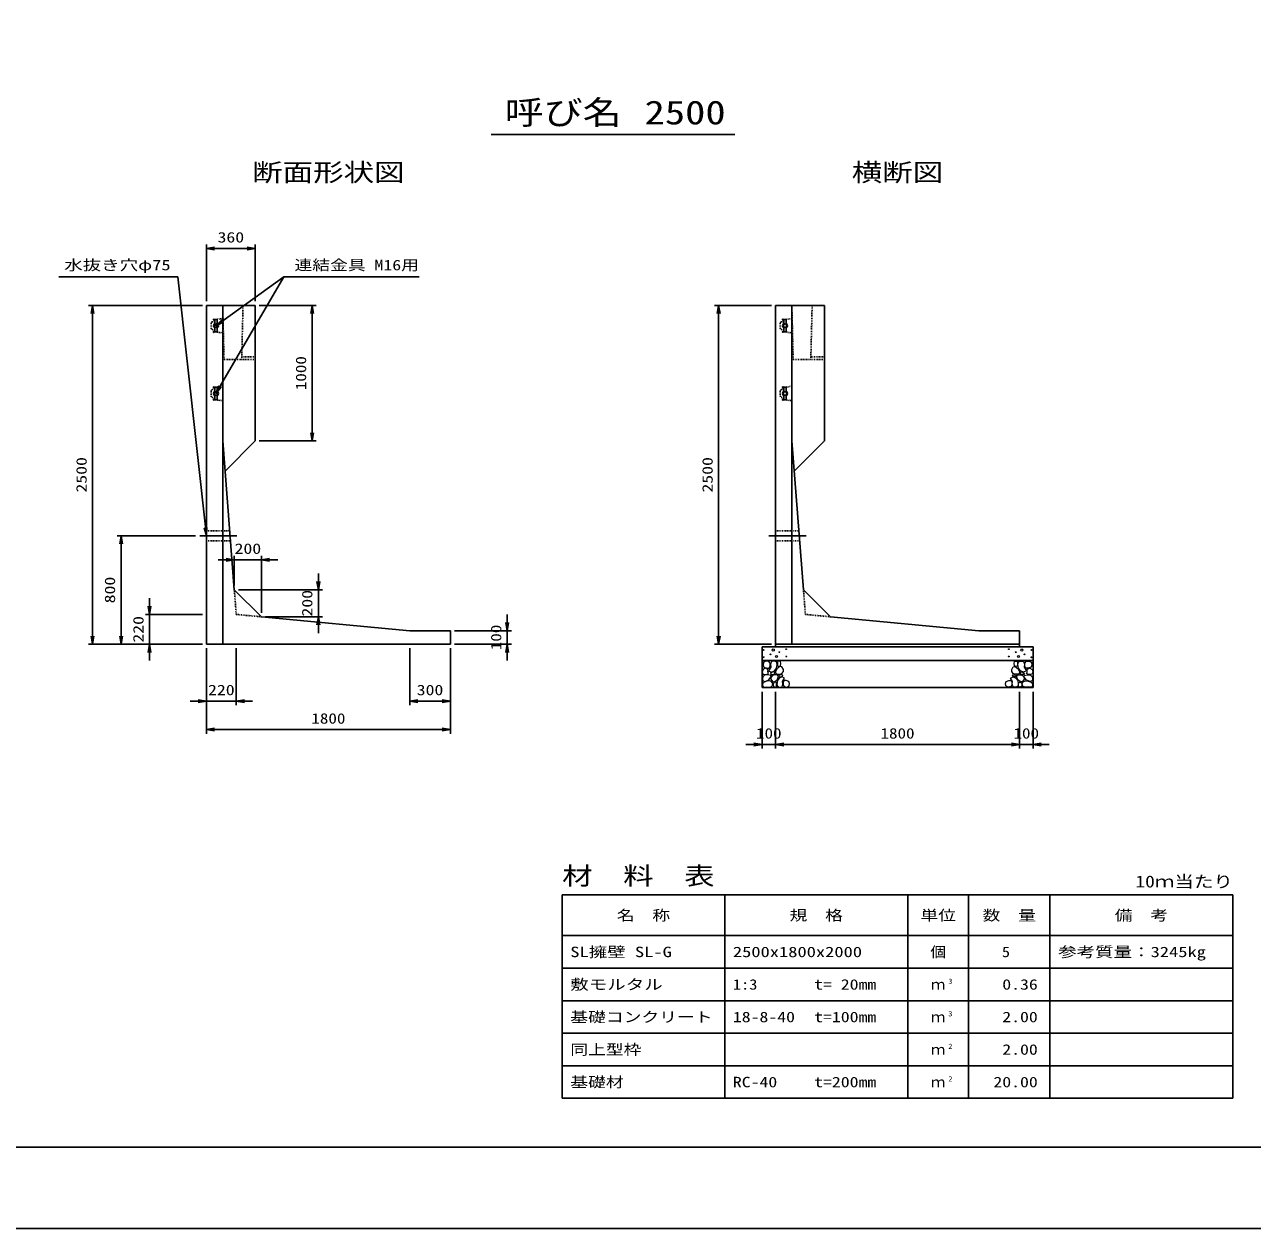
# Model space of a CAD drawing. Units: millimetres at full size. Extents: x 0 to 25230, y 0 to 17820.
# Drawn here: x 10808 to 19869, y 0 to 8882 of the extents above; entities that cross this region are included whole.
import ezdxf
from ezdxf.enums import TextEntityAlignment as Align

# ---------------------------------------------------------------- set-up
doc = ezdxf.new("R2010")
doc.units = ezdxf.units.MM
doc.linetypes.add('CHAIN', pattern=[18.5, 12, -1.5, 3.5, -1.5])
doc.linetypes.add('DASHED_SPACED', pattern=[12, 6, -6])
for name, color, linetype, lineweight in [('D-BMK', 2, 'DASHED_SPACED', 25), ('D-DCR-HCHn', 4, 'Continuous', 9), ('D-MTR-FRAM', 7, 'Continuous', 25), ('D-MTR-LINE', 7, 'Continuous', 25), ('D-MTR-TXT', 7, 'Continuous', 25), ('D-STR-DIM', 7, 'Continuous', 25), ('D-STR-STRn', 1, 'Continuous', 25), ('D-STR-TXT', 7, 'Continuous', 25), ('D-TTL', 2, 'Continuous', 25), ('D-TTL-TXT', 7, 'Continuous', 25)]:
    doc.layers.add(name, color=color, linetype=linetype, lineweight=lineweight)
doc.layers.add('D-MTR', color=7, linetype='Continuous')
doc.styles.add('ＭＳ ゴシック', font='')
doc.styles.get('ＭＳ ゴシック').set_extended_font_data('MS Gothic')

# ---------------------------------------------------------------- blocks, each defined once
blk = doc.blocks.new('open_arrow')
at = {"color": 0, "linetype": 'Continuous', "lineweight": -2}
blk.add_lwpolyline([(7.5, 1.25), (0, 0), (7.5, -1.25)], dxfattribs=at)
blk = doc.blocks.new('30KN')
at = {"color": 1, "linetype": 'DASHED_SPACED', "lineweight": 25}
for p, q in [((-85, 19.095), (-85, -19.095)), ((-58, 31.14), (-76.155, 29.028)), ((-68, 47.5), (-68, 45.66)), ((-65.5, 41.33), (-60.5, 38.443)), ((-54, 46), (-62.257, 46)), ((-40.306, 45.707), (-41.691, 35.314)), ((0, 53), (-37.704, 48.287)), ((0, -53), (0, 53)), ((-76.155, -29.028), (-58, -31.14)), ((-68, -47.5), (-68, -45.66)), ((-65.5, -41.33), (-60.5, -38.443)), ((-54, -46), (-62.257, -46)), ((-41.691, -35.314), (-40.306, -45.707)), ((-37.704, -48.287), (0, -53))]:
    blk.add_line(p, q, dxfattribs=at)
at = {"color": 1, "linetype": 'Continuous', "lineweight": 25}
for p, q in [((-58, 42), (-58, 21.448)), ((-46, 46), (-54, 46)), ((-42, 42), (-42, 21.448)), ((-58, -42), (-58, -21.448)), ((-46, -46), (-54, -46)), ((-42, -42), (-42, -21.448))]:
    blk.add_line(p, q, dxfattribs=at)
blk.add_circle((-50, 0), 13, dxfattribs=at)
at = {"color": 1, "linetype": 'DASHED_SPACED', "lineweight": 25}
for centre, radius, start, end in [((-75, 19.095), 10, 96.63251, 180), ((-66.5, 47.5), 1.5, 19.47123, 180), ((-63, 45.66), 5, 180, 240), ((-62.257, 49), 3, 199.47122, 270), ((-63, 34.113), 5, 0, 60), ((-37.332, 45.31), 3, 97.12502, 172.40536), ((-75, -19.095), 10, 180, 263.36749), ((-63, -45.66), 5, 120, 180), ((-66.5, -47.5), 1.5, 180, 340.57225), ((-62.257, -49), 3, 90, 160.55052), ((-63, -34.113), 5, 300, 0), ((-37.332, -45.31), 3, 187.59464, 262.87498)]:
    blk.add_arc(centre, radius, start, end, dxfattribs=at)
at = {"color": 1, "linetype": 'Continuous', "lineweight": 25}
for centre, radius, start, end in [((-50, 0), 18, 129.95842, 230.0969), ((-68, 21.448), 10, 310.0894, 0), ((-54, 42), 4, 90, 180), ((-46, 42), 4, 0, 90), ((-44.665, 35.71), 3, 332.67182, 352.40536), ((-32, 21.448), 10, 180, 229.9948), ((-50, 0), 18, 310.0052, 50.12245), ((-68, -21.448), 10, 0, 49.9948), ((-54, -42), 4, 180, 270), ((-46, -42), 4, 270, 0), ((-32, -21.448), 10, 130.0052, 180), ((-44.665, -35.71), 3, 7.59464, 27.32818)]:
    blk.add_arc(centre, radius, start, end, dxfattribs=at)

msp = doc.modelspace()

# ---------------------------------------------------------------- linework, layer by layer
at = {"layer": 'D-BMK', "linetype": 'CHAIN'}
for p, q in [((12100, 5110), (12374.688, 5110)), ((16300, 5110), (16574.688, 5110))]:
    msp.add_line(p, q, dxfattribs=at)
at = {"layer": 'D-BMK'}
for p, q in [((12355.735, 4712.587), (12370, 4530)), ((16555.735, 4712.587), (16570, 4530)), ((12370, 4530), (12555.735, 4512.587)), ((16570, 4530), (16755.735, 4512.587))]:
    msp.add_line(p, q, dxfattribs=at)
at = {"layer": 'D-DCR-HCHn'}
for points in [[(16301.198, 4181.594), (16280.395, 4186.217), (16261.904, 4176.971), (16259.592, 4156.168), (16264.215, 4139.988), (16287.33, 4133.053), (16303.51, 4133.053), (16310.444, 4144.611), (16310.444, 4170.037)], [(16319.69, 4183.906), (16312.756, 4163.102), (16315.067, 4139.988), (16298.887, 4114.562), (16319.69, 4103.005), (16342.805, 4114.562), (16356.673, 4133.053), (16361.296, 4163.102), (16356.673, 4179.283), (16342.805, 4186.217)], [(16363.608, 4179.283), (16363.608, 4151.545), (16375.165, 4144.611), (16386.722, 4151.545), (16389.034, 4167.725), (16386.722, 4181.594), (16370.542, 4186.217)], [(18136.392, 4179.283), (18136.392, 4151.545), (18124.835, 4144.611), (18113.278, 4151.545), (18110.966, 4167.725), (18113.278, 4181.594), (18129.458, 4186.217)], [(18180.31, 4183.906), (18187.244, 4163.102), (18184.933, 4139.988), (18201.113, 4114.562), (18180.31, 4103.005), (18157.195, 4114.562), (18143.327, 4133.053), (18138.704, 4163.102), (18143.327, 4179.283), (18157.195, 4186.217)], [(18198.802, 4181.594), (18219.605, 4186.217), (18238.096, 4176.971), (18240.408, 4156.168), (18235.785, 4139.988), (18212.67, 4133.053), (18196.49, 4133.053), (18189.556, 4144.611), (18189.556, 4170.037)], [(16257.281, 4123.808), (16250.346, 4103.005), (16259.592, 4089.136), (16282.707, 4086.824), (16298.488, 4093.599), (16291.952, 4109.939), (16296.575, 4119.185), (16287.33, 4128.431), (16273.461, 4133.053)], [(16301.155, 4047.009), (16318.277, 4072.692), (16316.137, 4079.112), (16292.594, 4085.533), (16271.192, 4083.393), (16256.21, 4070.551), (16254.07, 4055.57), (16256.21, 4040.588), (16273.332, 4036.308)], [(16324.313, 4103.005), (16312.756, 4093.759), (16317.379, 4086.824), (16333.559, 4086.824), (16340.493, 4089.136), (16345.116, 4098.382), (16338.182, 4105.316)], [(16361.082, 4047.009), (16371.783, 4072.692), (16363.222, 4083.393), (16337.539, 4083.393), (16326.838, 4079.112), (16316.137, 4064.131), (16316.137, 4051.289), (16326.838, 4034.167), (16339.679, 4032.027)], [(16358.985, 4128.431), (16347.427, 4100.693), (16356.673, 4089.136), (16384.411, 4089.136), (16395.968, 4093.759), (16407.525, 4109.939), (16407.525, 4123.808), (16395.968, 4142.299), (16382.099, 4144.611)], [(16393.185, 4070.551), (16403.886, 4079.112), (16399.606, 4085.533), (16384.624, 4085.533), (16378.204, 4083.393), (16373.923, 4074.832), (16380.344, 4068.411)], [(18141.015, 4128.431), (18152.573, 4100.693), (18143.327, 4089.136), (18115.589, 4089.136), (18104.032, 4093.759), (18092.475, 4109.939), (18092.475, 4123.808), (18104.032, 4142.299), (18117.901, 4144.611)], [(18106.815, 4070.551), (18096.114, 4079.112), (18100.394, 4085.533), (18115.376, 4085.533), (18121.796, 4083.393), (18126.077, 4074.832), (18119.656, 4068.411)], [(18138.918, 4047.009), (18128.217, 4072.692), (18136.778, 4083.393), (18162.461, 4083.393), (18173.162, 4079.112), (18183.863, 4064.131), (18183.863, 4051.289), (18173.162, 4034.167), (18160.321, 4032.027)], [(18175.687, 4103.005), (18187.244, 4093.759), (18182.621, 4086.824), (18166.441, 4086.824), (18159.507, 4089.136), (18154.884, 4098.382), (18161.818, 4105.316)], [(18198.845, 4047.009), (18181.723, 4072.692), (18183.863, 4079.112), (18207.406, 4085.533), (18228.808, 4083.393), (18243.79, 4070.551), (18245.93, 4055.57), (18243.79, 4040.588), (18226.668, 4036.308)], [(18242.719, 4123.808), (18249.654, 4103.005), (18240.408, 4089.136), (18217.293, 4086.824), (18201.512, 4093.599), (18208.048, 4109.939), (18203.425, 4119.185), (18212.67, 4128.431), (18226.539, 4133.053)], [(16309.716, 3993.503), (16324.698, 3999.924), (16328.978, 4021.326), (16320.417, 4036.308), (16305.435, 4040.588), (16286.173, 4038.448), (16264.771, 4029.887), (16254.07, 4017.045), (16254.07, 4002.064), (16260.49, 3993.503), (16286.173, 3995.643)], [(16356.801, 3999.924), (16356.801, 4025.606), (16346.1, 4032.027), (16335.399, 4025.606), (16333.259, 4010.625), (16335.399, 3997.783), (16350.381, 3993.503)], [(16397.466, 3995.643), (16403.886, 4014.905), (16401.746, 4036.308), (16416.728, 4059.85), (16397.466, 4070.551), (16376.063, 4059.85), (16363.222, 4042.728), (16358.941, 4014.905), (16363.222, 3999.924), (16376.063, 3993.503)], [(16414.588, 3997.783), (16433.85, 3993.503), (16450.972, 4002.064), (16453.112, 4021.326), (16448.831, 4036.308), (16427.429, 4042.728), (16412.447, 4042.728), (16406.027, 4032.027), (16406.027, 4008.484)], [(18085.412, 3997.783), (18066.15, 3993.503), (18049.028, 4002.064), (18046.888, 4021.326), (18051.169, 4036.308), (18072.571, 4042.728), (18087.553, 4042.728), (18093.973, 4032.027), (18093.973, 4008.484)], [(18102.534, 3995.643), (18096.114, 4014.905), (18098.254, 4036.308), (18083.272, 4059.85), (18102.534, 4070.551), (18123.937, 4059.85), (18136.778, 4042.728), (18141.059, 4014.905), (18136.778, 3999.924), (18123.937, 3993.503)], [(18143.199, 3999.924), (18143.199, 4025.606), (18153.9, 4032.027), (18164.601, 4025.606), (18166.741, 4010.625), (18164.601, 3997.783), (18149.619, 3993.503)], [(18190.284, 3993.503), (18175.302, 3999.924), (18171.022, 4021.326), (18179.583, 4036.308), (18194.565, 4040.588), (18213.827, 4038.448), (18235.229, 4029.887), (18245.93, 4017.045), (18245.93, 4002.064), (18239.51, 3993.503), (18213.827, 3995.643)]]:
    msp.add_lwpolyline(points, close=True, dxfattribs=at)
for centre, radius in [((16260.727, 4267.43), 3), ((16333.336, 4267.43), 7.5), ((16428.131, 4273.481), 3), ((18071.869, 4273.481), 3), ((18166.664, 4267.43), 7.5), ((18239.273, 4267.43), 3), ((16261.869, 4213.919), 3), ((16312.292, 4235.761), 3), ((16356.664, 4219.97), 7.5), ((16377.708, 4251.639), 3), ((16429.273, 4219.97), 3), ((18070.727, 4219.97), 3), ((18122.292, 4251.639), 3), ((18143.336, 4219.97), 7.5), ((18187.708, 4235.761), 3), ((18238.131, 4213.919), 3)]:
    msp.add_circle(centre, radius, dxfattribs=at)
at = {"layer": 'D-MTR-FRAM'}
for p, q in [((14775, 2460), (19725, 2460)), ((14775, 2460), (14775, 960)), ((19725, 2460), (19725, 960)), ((14775, 960), (19725, 960))]:
    msp.add_line(p, q, dxfattribs=at)
at = {"layer": 'D-MTR-LINE'}
for p, q in [((15975, 2460), (15975, 960)), ((17325, 2460), (17325, 960)), ((17775, 2460), (17775, 960)), ((18375, 2460), (18375, 960)), ((14775, 2160), (19725, 2160)), ((14775, 1920), (19725, 1920)), ((14775, 1680), (19725, 1680)), ((14775, 1440), (19725, 1440)), ((14775, 1200), (19725, 1200))]:
    msp.add_line(p, q, dxfattribs=at)
at = {"layer": 'D-STR-DIM'}
for p, q in [((12150, 6840), (12150, 7260)), ((12510, 6840), (12510, 7260)), ((12150, 7230), (12510, 7230)), ((12120, 6810), (11280, 6810)), ((11310, 4310), (11310, 6810)), ((12540, 6810), (12960, 6810)), ((12930, 6810), (12930, 5810)), ((16320, 6810), (15900, 6810)), ((15930, 4310), (15930, 6810)), ((12540, 5810), (12960, 5810)), ((12070, 5110), (11490, 5110)), ((11520, 4310), (11520, 5110)), ((12675.735, 4932.587), (12235.735, 4932.587)), ((12355.735, 4742.587), (12355.735, 4962.587)), ((12555.735, 4542.587), (12555.735, 4962.587)), ((12975.735, 4832.587), (12975.735, 4392.587)), ((12385.735, 4712.587), (13005.735, 4712.587)), ((11730, 4190), (11730, 4650)), ((12120, 4530), (11700, 4530)), ((12585.735, 4512.587), (13005.735, 4512.587)), ((14370, 4530), (14370, 4190)), ((13980, 4410), (14400, 4410)), ((12120, 4310), (11280, 4310)), ((12120, 4310), (11490, 4310)), ((12120, 4310), (11700, 4310)), ((12150, 4280), (12150, 3860)), ((12150, 4280), (12150, 3650)), ((12370, 4280), (12370, 3860)), ((13650, 4280), (13650, 3860)), ((13950, 4280), (13950, 3860)), ((13950, 4280), (13950, 3650)), ((13980, 4310), (14400, 4310)), ((16320, 4310), (15900, 4310)), ((16250, 3960), (16250, 3540)), ((16350, 3960), (16350, 3540)), ((16350, 3960), (16350, 3540)), ((18150, 3960), (18150, 3540)), ((18150, 3960), (18150, 3540)), ((18250, 3960), (18250, 3540)), ((12030, 3890), (12490, 3890)), ((13650, 3890), (13950, 3890)), ((12150, 3680), (13950, 3680)), ((16470, 3570), (16130, 3570)), ((16350, 3570), (18150, 3570)), ((18030, 3570), (18370, 3570))]:
    msp.add_line(p, q, dxfattribs=at)
at = {"layer": 'D-STR-STRn'}
for p, q in [((12150, 6810), (12150, 4310)), ((12150, 6810), (12510, 6810)), ((12270, 4310), (12270, 6810)), ((12510, 6810), (12510, 5810)), ((16350, 6810), (16350, 4310)), ((16350, 6810), (16710, 6810)), ((16470, 4310), (16470, 6810)), ((16710, 6810), (16710, 5810)), ((12270, 5810), (12355.735, 4712.587)), ((12510, 5810), (12287.391, 5587.391)), ((16470, 5810), (16555.735, 4712.587)), ((16710, 5810), (16487.391, 5587.391)), ((12555.735, 4512.587), (12355.735, 4712.587)), ((16755.735, 4512.587), (16555.735, 4712.587)), ((13650, 4410), (12555.735, 4512.587)), ((17850, 4410), (16755.735, 4512.587)), ((13950, 4410), (13650, 4410)), ((13950, 4310), (13950, 4410)), ((18150, 4410), (17850, 4410)), ((18150, 4310), (18150, 4410)), ((12150, 4310), (13950, 4310)), ((16250, 3990), (16250, 4290)), ((16250, 4290), (18250, 4290)), ((16350, 4310), (18150, 4310)), ((16350, 4310), (16350, 4290)), ((16350, 4310), (18150, 4310)), ((18150, 4310), (18150, 4290)), ((18250, 4290), (18250, 3990)), ((16250, 4190), (18250, 4190)), ((16250, 3990), (18250, 3990))]:
    msp.add_line(p, q, dxfattribs=at)
at = {"layer": 'D-STR-STRn', "linetype": 'DASHED_SPACED'}
for p, q in [((12270, 6810), (12280, 6410)), ((12410, 6410), (12420, 6810)), ((16470, 6810), (16480, 6410)), ((16610, 6410), (16620, 6810)), ((12280, 6410), (12410, 6410)), ((12410, 6410), (12510, 6410)), ((12410.5, 6430), (12510, 6430)), ((16480, 6410), (16610, 6410)), ((16610, 6410), (16710, 6410)), ((16610.5, 6430), (16710, 6430)), ((12150, 5147.5), (12321.758, 5147.5)), ((16350, 5147.5), (16521.758, 5147.5)), ((12150, 5072.5), (12327.617, 5072.5)), ((16350, 5072.5), (16527.617, 5072.5))]:
    msp.add_line(p, q, dxfattribs=at)
at = {"layer": 'D-STR-TXT'}
for p, q in [((11060, 7020), (11940, 7020)), ((12150, 5110), (11940, 7020)), ((12220, 6160), (12720, 7020)), ((12220, 6660), (12720, 7020)), ((12720, 7020), (13720, 7020))]:
    msp.add_line(p, q, dxfattribs=at)
at = {"layer": 'D-TTL'}
for points in [[(0, 0), (25230, 0), (25230, 17820), (0, 17820)], [(600, 600), (24630, 600), (24630, 17220), (600, 17220)]]:
    msp.add_lwpolyline(points, close=True, dxfattribs=at)
at = {"layer": 'D-TTL-TXT'}
msp.add_line((14250, 8070), (16050, 8070), dxfattribs=at)

# ---------------------------------------------------------------- block references
at = {"layer": 'D-STR-DIM', "xscale": 8, "yscale": 8}
for p in [(12150, 7230), (12555.735, 4932.587), (12370, 3890), (13650, 3890), (12150, 3680), (16350, 3570), (16350, 3570), (18250, 3570)]:
    msp.add_blockref('open_arrow', p, dxfattribs=at)
for p, rotation in [((12510, 7230), 180), ((11310, 6810), 270), ((12930, 6810), 270), ((15930, 6810), 270), ((12930, 5810), 90), ((11520, 5110), 270), ((12355.735, 4932.587), 180), ((12975.735, 4712.587), 90), ((11730, 4530), 90), ((12975.735, 4512.587), 270), ((14370, 4410), 90), ((11310, 4310), 90), ((11520, 4310), 90), ((15930, 4310), 90), ((11730, 4310), 270), ((14370, 4310), 270), ((12150, 3890), 180), ((13950, 3890), 180), ((13950, 3680), 180), ((16250, 3570), 180), ((18150, 3570), 180), ((18150, 3570), 180)]:
    msp.add_blockref('open_arrow', p, dxfattribs=dict(at, rotation=rotation))
at = {"layer": 'D-STR-STRn'}
for p in [(12270, 6660), (16470, 6660), (12270, 6160), (16470, 6160)]:
    msp.add_blockref('30KN', p, dxfattribs=at)
at = {"layer": 'D-STR-TXT', "xscale": 8, "yscale": 8}
for p, rotation in [((12220, 6660), 35.8), ((12220, 6160), 59.8), ((12150, 5110), 96.3)]:
    msp.add_blockref('open_arrow', p, dxfattribs=dict(at, rotation=rotation))

# ---------------------------------------------------------------- texts
at = {"layer": 'D-MTR', "style": 'ＭＳ ゴシック', "width": 1.25}
msp.add_text('材\u3000料\u3000表', height=132, dxfattribs=at).set_placement((14775, 2496), align=Align.BOTTOM_LEFT)
at = {"layer": 'D-MTR', "style": 'ＭＳ ゴシック', "width": 1.2}
msp.add_text('10ｍ当たり', height=87.98, dxfattribs=at).set_placement((19725, 2489), align=Align.BOTTOM_RIGHT)
at = {"layer": 'D-MTR-TXT', "style": 'ＭＳ ゴシック'}
for s, width, p in [('名\u3000称', 1.25, (15375, 2310)), ('規\u3000格', 1.25, (16650, 2310)), ('単位', 1.25, (17550, 2310)), ('数\u3000量', 1.25, (18075, 2310)), ('備\u3000考', 1.25, (19050, 2310)), ('個', 1.1, (17550, 2040))]:
    msp.add_text(s, height=76.98, dxfattribs=dict(at, width=width)).set_placement(p, align=Align.MIDDLE_CENTER)
for s, width, p in [('SL擁壁 SL-G', 1.3, (14835, 2040)), ('参考質量：3245kg', 1.3, (18435, 2040)), ('2500x1800x2000', 1.3, (16035, 2040)), ('敷モルタル', 1.3, (14835, 1800)), ('1:3', 1.15, (16035, 1800)), ('t= 20mm', 1.25, (16635, 1800)), ('基礎コンクリート', 1.25, (14835, 1560)), ('18-8-40', 1.25, (16035, 1560)), ('t=100mm', 1.25, (16635, 1560)), ('同上型枠', 1.25, (14835, 1320)), ('基礎材', 1.25, (14835, 1080)), ('RC-40', 1.25, (16035, 1080)), ('t=200mm', 1.25, (16635, 1080))]:
    msp.add_text(s, height=76.98, dxfattribs=dict(at, width=width)).set_placement(p, align=Align.MIDDLE_LEFT)
for s, width, p in [('5', 1.15, (18080.33, 2040)), ('0.36', 1.25, (18285, 1800)), ('2.00', 1.25, (18285, 1560)), ('2.00', 1.25, (18285, 1320)), ('20.00', 1.25, (18285, 1080))]:
    msp.add_text(s, height=76.98, dxfattribs=dict(at, width=width)).set_placement(p, align=Align.MIDDLE_RIGHT)
for p in [(17550, 1800), (17550, 1560), (17550, 1320), (17550, 1080)]:
    msp.add_text('ｍ', height=76.98, dxfattribs=at).set_placement(p, align=Align.MIDDLE_CENTER)
at = {"layer": 'D-MTR-TXT', "style": 'ＭＳ ゴシック', "width": 1.15}
for s, p in [('3', (17625, 1793)), ('3', (17625, 1553)), ('2', (17625, 1313)), ('2', (17625, 1073))]:
    msp.add_text(s, height=38.49, dxfattribs=at).set_placement(p, align=Align.BOTTOM_LEFT)
at = {"layer": 'D-STR-DIM', "style": 'ＭＳ ゴシック'}
for s, width, p in [('360', 1.25, (12330, 7312.5)), ('200', 1.25, (12455.735, 5015.087)), ('220', 1.25, (12260, 3972.5)), ('300', 1.25, (13800, 3972.5)), ('1800', 1.2, (13050, 3762.5)), ('100', 1.2, (16300, 3652.5)), ('1800', 1.2, (17250, 3652.5)), ('100', 1.2, (18200, 3652.5))]:
    msp.add_text(s, height=76.98, dxfattribs=dict(at, width=width)).set_placement(p, align=Align.MIDDLE_CENTER)
for s, width, p in [('1000', 1.2, (12847.5, 6310)), ('2500', 1.25, (11227.5, 5560)), ('2500', 1.25, (15847.5, 5560)), ('800', 1.25, (11437.5, 4710)), ('200', 1.25, (12893.235, 4612.587)), ('220', 1.25, (11647.5, 4420)), ('100', 1.2, (14287.5, 4360))]:
    msp.add_text(s, height=76.98, rotation=90, dxfattribs=dict(at, width=width)).set_placement(p, align=Align.MIDDLE_CENTER)
at = {"layer": 'D-STR-TXT', "style": 'ＭＳ ゴシック'}
for s, width, p in [('水抜き穴φ75', 1.3, (11100, 7046)), ('連結金具 M16用', 1.25, (12800, 7046))]:
    msp.add_text(s, height=76.98, dxfattribs=dict(at, width=width)).set_placement(p, align=Align.BOTTOM_LEFT)
at = {"layer": 'D-TTL-TXT', "style": 'ＭＳ ゴシック'}
for s, height, width, p in [('呼び名', 176, 1.2, (14782.5, 8092.5)), ('2500', 176, 1.25, (15682.5, 8092.5)), ('断面形状図', 132, 1.25, (13050, 7686)), ('横断図', 132, 1.25, (17250, 7686))]:
    msp.add_text(s, height=height, dxfattribs=dict(at, width=width)).set_placement(p, align=Align.BOTTOM_CENTER)

doc.saveas('drawing.dxf')
